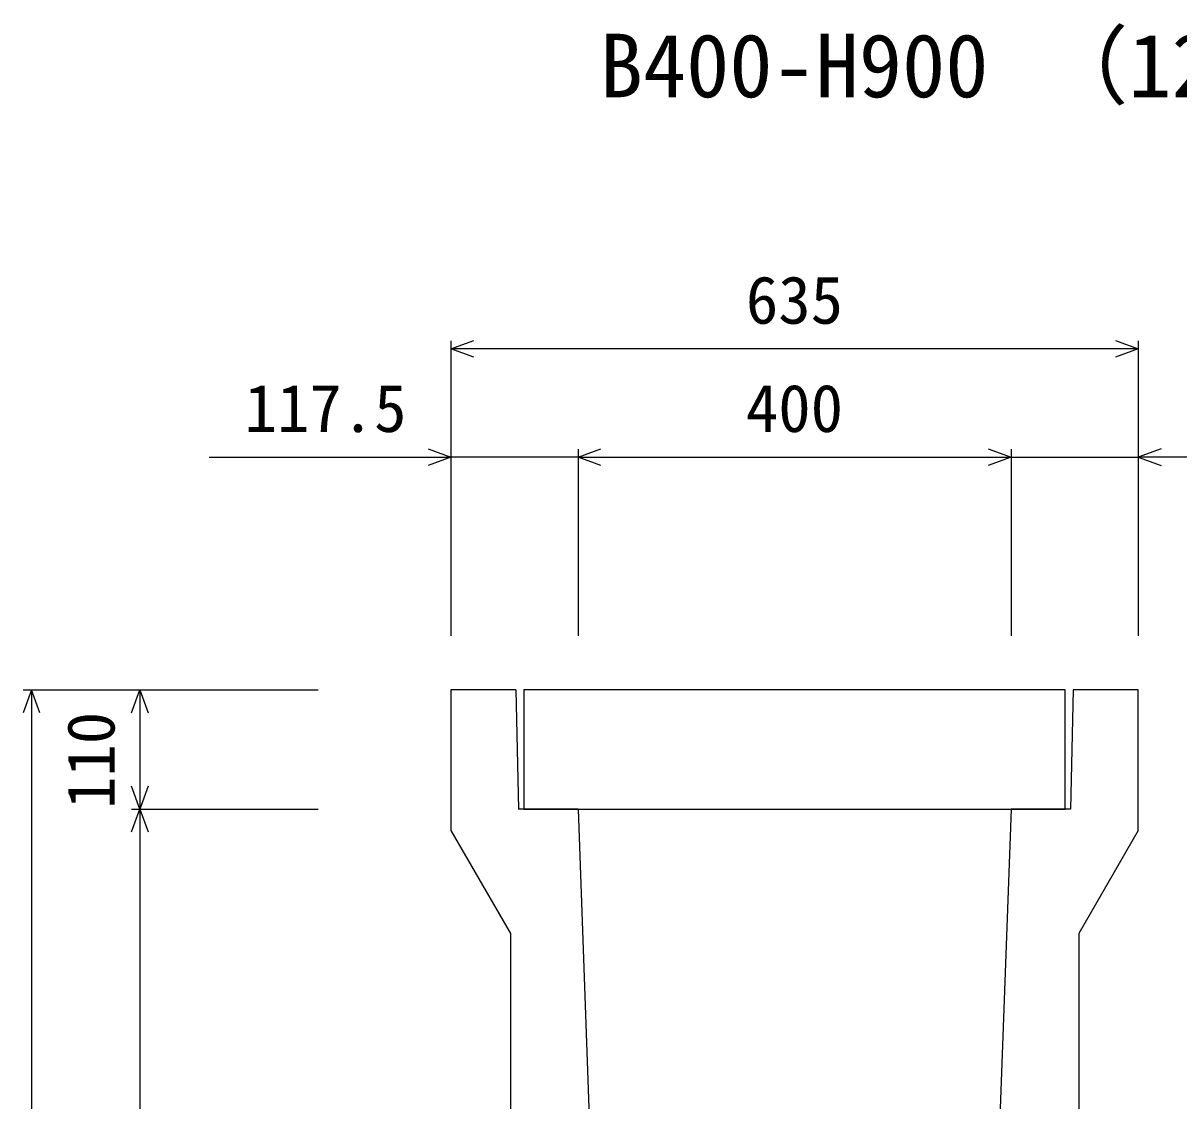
# Model space of a CAD drawing. Units: millimetres, scale not verified. Extents: x -25200 to 25200, y -8910 to 8910.
# Drawn here: x 14947 to 16015, y -1212 to -216 of the extents above; entities that cross this region are included whole.
import ezdxf
from ezdxf.enums import TextEntityAlignment as Align

# ---------------------------------------------------------------- set-up
doc = ezdxf.new("R2010")
doc.units = ezdxf.units.MM
doc.header["$LTSCALE"] = 30
for name, color, linetype, lineweight in [('0-0_DIM', 7, 'Continuous', 25), ('0-2_HATCH', 6, 'Continuous', 25), ('0-5_OUTLINE', 3, 'Continuous', 25), ('0-6_TXT', 7, 'Continuous', 25)]:
    doc.layers.add(name, color=color, linetype=linetype, lineweight=lineweight)
doc.styles.add('ＭＳ ゴシック', font='')
doc.styles.get('ＭＳ ゴシック').set_extended_font_data('MS Gothic')

msp = doc.modelspace()

# ---------------------------------------------------------------- linework, layer by layer
at = {"layer": '0-0_DIM'}
for p, q in [((15342.28, -509.73), (15342.28, -782.23)), ((15977.28, -509.73), (15977.28, -782.23)), ((15977.28, -517.23), (15342.28, -517.23)), ((15118.9, -617.23), (15342.28, -617.23)), ((15459.78, -617.23), (15342.28, -617.23)), ((15459.78, -609.73), (15459.78, -782.23)), ((15459.78, -617.23), (15859.78, -617.23)), ((15859.78, -609.73), (15859.78, -782.23)), ((15859.78, -617.23), (15977.28, -617.23)), ((16200.66, -617.23), (15977.28, -617.23)), ((14947.28, -832.23), (15219.78, -832.23)), ((14954.78, -832.23), (14954.78, -1937.23)), ((15054.78, -832.23), (15054.78, -942.23)), ((15047.28, -942.23), (15219.78, -942.23)), ((15054.78, -942.23), (15054.78, -1842.23))]:
    msp.add_line(p, q, dxfattribs=at)
for points in [[(15363.42, -524.93), (15342.28, -517.23), (15363.42, -509.54)], [(15956.14, -509.54), (15977.28, -517.23), (15956.14, -524.93)], [(15321.14, -609.54), (15342.28, -617.23), (15321.14, -624.93)], [(15480.92, -624.93), (15459.78, -617.23), (15480.92, -609.54)], [(15838.64, -609.54), (15859.78, -617.23), (15838.64, -624.93)], [(15998.42, -609.54), (15977.28, -617.23), (15998.42, -624.93)], [(14962.48, -853.38), (14954.78, -832.23), (14947.08, -853.38)], [(15047.08, -853.38), (15054.78, -832.23), (15062.47, -853.38)], [(15062.47, -921.09), (15054.78, -942.23), (15047.08, -921.09)], [(15047.08, -963.38), (15054.78, -942.23), (15062.47, -963.38)]]:
    msp.add_lwpolyline(points, dxfattribs=at)
at = {"layer": '0-2_HATCH'}
msp.add_lwpolyline([(15409.78, -942.23), (15909.78, -942.23), (15909.78, -832.23), (15409.78, -832.23)], close=True, dxfattribs=at)
at = {"layer": '0-5_OUTLINE'}
for p, q in [((15402.28, -832.23), (15342.28, -832.23)), ((15402.28, -832.23), (15404.78, -942.23)), ((15917.28, -832.23), (15914.78, -942.23)), ((15977.28, -832.23), (15917.28, -832.23)), ((15977.28, -962.23), (15977.28, -832.23)), ((15459.78, -942.23), (15404.78, -942.23)), ((15459.78, -942.23), (15490.54, -1794.04)), ((15859.78, -942.23), (15829.02, -1794.04)), ((15914.78, -942.23), (15859.78, -942.23)), ((15977.28, -962.23), (15922.28, -1057.23)), ((15397.28, -1057.23), (15397.28, -1777.23)), ((15922.28, -1057.23), (15922.28, -1777.23))]:
    msp.add_line(p, q, dxfattribs=at)
msp.add_lwpolyline([(15342.28, -832.23), (15342.28, -962.23), (15397.28, -1057.23)], dxfattribs=at)

# ---------------------------------------------------------------- texts
at = {"layer": '0-0_DIM', "style": 'ＭＳ ゴシック'}
for s, p in [('635', (15614.78, -507.23)), ('117.5', (15151.67, -607.23)), ('400', (15614.78, -607.23))]:
    msp.add_text(s, height=43.99, dxfattribs=at).set_placement(p, align=Align.BOTTOM_LEFT)
msp.add_text('110', height=43.99, rotation=90, dxfattribs=at).set_placement((15044.78, -942.23), align=Align.BOTTOM_LEFT)
at = {"layer": '0-6_TXT', "style": 'ＭＳ ゴシック'}
for s, p in [('（1289kg）', (15888.15, -302.45)), ('B400-H900', (15479.78, -302.45))]:
    msp.add_text(s, height=58.65, dxfattribs=at).set_placement(p, align=Align.BOTTOM_LEFT)

doc.saveas('drawing.dxf')
